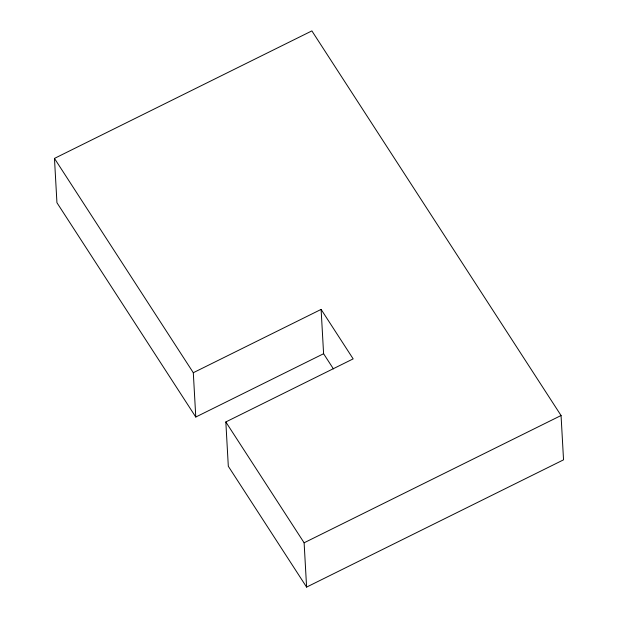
<?xml version="1.0" encoding="UTF-8"?>
<svg xmlns="http://www.w3.org/2000/svg" width="618" height="618" viewBox="0 0 618 618"><rect width="100%" height="100%" fill="white"/><g stroke="black" fill="none" stroke-linecap="round" stroke-linejoin="round"><path stroke-width="0.93" d="M195.782 417.034L56.941 202.719L54.461 158.409L311.881 30.9L561.059 415.512L563.539 459.831L306.598 587.1L228.312 466.266L225.833 421.955L353.164 358.88L321.113 309.409L193.303 372.716L195.782 417.034L323.593 353.72L321.113 309.409M306.598 587.1L304.118 542.789L561.059 415.512M323.593 353.72L333.411 368.884M225.833 421.955L304.118 542.789M54.461 158.409L193.303 372.716"/></g></svg>
